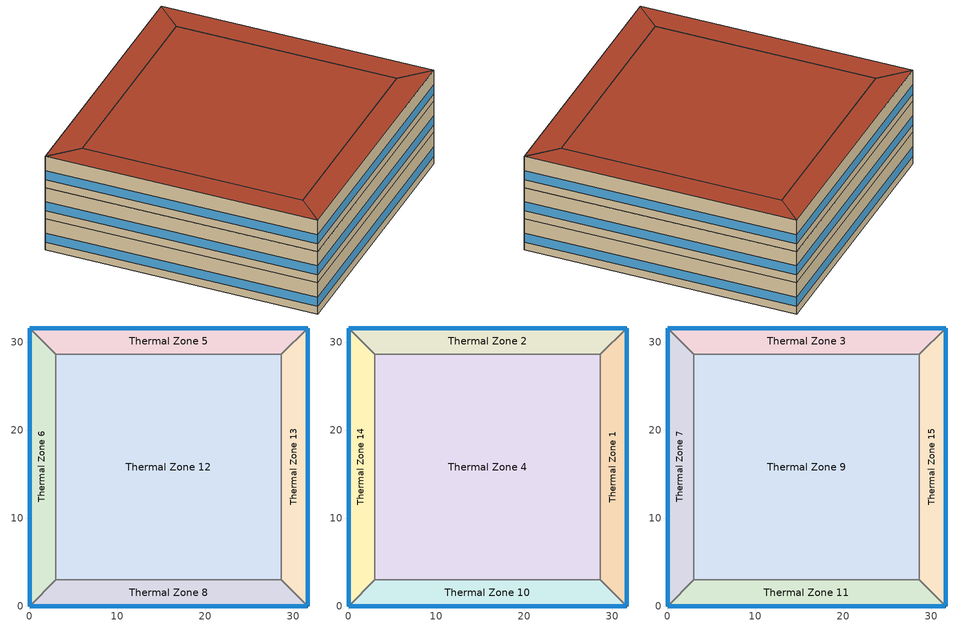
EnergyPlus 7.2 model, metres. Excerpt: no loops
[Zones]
Thermal Zone 8
 floor ground (000_ExtSlabCarpet_4in_ClimateZone 1-8): 31.62,0 0,0 3,3 28.62,3 z0
 wall outside (ASHRAE_189.1-2009_ExtWall_SteelFrame_ClimateZone 4-8): 0,0 31.62,0 z0:4
 wall to Thermal Zone 13 (000_Interior Wall): 31.62,0 28.62,3 z0:4
 wall to Thermal Zone 12 (000_Interior Wall): 28.62,3 3,3 z0:4
 wall to Thermal Zone 6 (000_Interior Wall): 3,3 0,0 z0:4
 window (ASHRAE_189.1-2009_ExtWindow_ClimateZone 4-5): 0.03,0 31.59,0 z1:2.16
Thermal Zone 13
 floor ground (000_ExtSlabCarpet_4in_ClimateZone 1-8): 31.62,31.62 31.62,0 28.62,3 28.62,28.62 z0
 wall outside (ASHRAE_189.1-2009_ExtWall_SteelFrame_ClimateZone 4-8): 31.62,0 31.62,31.62 z0:4
 wall to Thermal Zone 5 (000_Interior Wall): 31.62,31.62 28.62,28.62 z0:4
 wall to Thermal Zone 12 (000_Interior Wall): 28.62,28.62 28.62,3 z0:4
 window (ASHRAE_189.1-2009_ExtWindow_ClimateZone 4-5): 31.62,0.03 31.62,31.59 z1:2.16
Thermal Zone 6
 floor ground (000_ExtSlabCarpet_4in_ClimateZone 1-8): 0,0 0,31.62 3,28.62 3,3 z0
 wall outside (ASHRAE_189.1-2009_ExtWall_SteelFrame_ClimateZone 4-8): 0,31.62 0,0 z0:4
 wall to Thermal Zone 12 (000_Interior Wall): 3,3 3,28.62 z0:4
 wall to Thermal Zone 5 (000_Interior Wall): 3,28.62 0,31.62 z0:4
 window (ASHRAE_189.1-2009_ExtWindow_ClimateZone 4-5): 0,31.59 0,0.03 z1:2.16
Thermal Zone 12
 floor ground (000_ExtSlabCarpet_4in_ClimateZone 1-8): 3,3 3,28.62 28.62,28.62 28.62,3 z0
 wall to Thermal Zone 5 (000_Interior Wall): 28.62,28.62 3,28.62 z0:4
Thermal Zone 5
 floor ground (000_ExtSlabCarpet_4in_ClimateZone 1-8): 0,31.62 31.62,31.62 28.62,28.62 3,28.62 z0
 wall outside (ASHRAE_189.1-2009_ExtWall_SteelFrame_ClimateZone 4-8): 31.62,31.62 0,31.62 z0:4
 window (ASHRAE_189.1-2009_ExtWindow_ClimateZone 4-5): 31.59,31.62 0.03,31.62 z1:2.16
Thermal Zone 4
 floor to Thermal Zone 12 (000_Interior Floor): 3,3 3,28.62 28.62,28.62 28.62,3 z4
 wall to Thermal Zone 2 (000_Interior Wall): 28.62,28.62 3,28.62 z4:8
 wall to Thermal Zone 14 (000_Interior Wall): 3,28.62 3,3 z4:8
 wall to Thermal Zone 10 (000_Interior Wall): 3,3 28.62,3 z4:8
 wall to Thermal Zone 1 (000_Interior Wall): 28.62,3 28.62,28.62 z4:8
Thermal Zone 14
 floor to Thermal Zone 6 (000_Interior Floor): 0,0 0,31.62 3,28.62 3,3 z4
 wall outside (ASHRAE_189.1-2009_ExtWall_SteelFrame_ClimateZone 4-8): 0,31.62 0,0 z4:8
 wall to Thermal Zone 10 (000_Interior Wall): 0,0 3,3 z4:8
 wall to Thermal Zone 2 (000_Interior Wall): 3,28.62 0,31.62 z4:8
 window (ASHRAE_189.1-2009_ExtWindow_ClimateZone 4-5): 0,31.59 0,0.03 z5:6.16
Thermal Zone 10
 floor to Thermal Zone 8 (000_Interior Floor): 31.62,0 0,0 3,3 28.62,3 z4
 wall outside (ASHRAE_189.1-2009_ExtWall_SteelFrame_ClimateZone 4-8): 0,0 31.62,0 z4:8
 wall to Thermal Zone 1 (000_Interior Wall): 31.62,0 28.62,3 z4:8
 window (ASHRAE_189.1-2009_ExtWindow_ClimateZone 4-5): 0.03,0 31.59,0 z5:6.16
Thermal Zone 2
 floor to Thermal Zone 5 (000_Interior Floor): 0,31.62 31.62,31.62 28.62,28.62 3,28.62 z4
 wall outside (ASHRAE_189.1-2009_ExtWall_SteelFrame_ClimateZone 4-8): 31.62,31.62 0,31.62 z4:8
 wall to Thermal Zone 1 (000_Interior Wall): 28.62,28.62 31.62,31.62 z4:8
 window (ASHRAE_189.1-2009_ExtWindow_ClimateZone 4-5): 31.59,31.62 0.03,31.62 z5:6.16
Thermal Zone 1
 floor to Thermal Zone 13 (000_Interior Floor): 31.62,31.62 31.62,0 28.62,3 28.62,28.62 z4
 wall outside (ASHRAE_189.1-2009_ExtWall_SteelFrame_ClimateZone 4-8): 31.62,0 31.62,31.62 z4:8
 window (ASHRAE_189.1-2009_ExtWindow_ClimateZone 4-5): 31.62,0.03 31.62,31.59 z5:6.16
Thermal Zone 7
 floor to Thermal Zone 14 (000_Interior Floor): 0,0 0,31.62 3,28.62 3,3 z8
 wall outside (ASHRAE_189.1-2009_ExtWall_SteelFrame_ClimateZone 4-8): 0,31.62 0,0 z8:12
 wall to Thermal Zone 11 (000_Interior Wall): 0,0 3,3 z8:12
 wall to Thermal Zone 3 (000_Interior Wall): 3,28.62 0,31.62 z8:12
 wall to Thermal Zone 9 (000_Interior Wall): 3,3 3,28.62 z8:12
 window (ASHRAE_189.1-2009_ExtWindow_ClimateZone 4-5): 0,31.59 0,0.03 z9:10.16
 roof outside (ASHRAE_189.1-2009_ExtRoof_IEAD_ClimateZone 2-5): 3,3 3,28.62 0,31.62 0,0 z12
Thermal Zone 15
 floor to Thermal Zone 1 (000_Interior Floor): 31.62,31.62 31.62,0 28.62,3 28.62,28.62 z8
 wall outside (ASHRAE_189.1-2009_ExtWall_SteelFrame_ClimateZone 4-8): 31.62,0 31.62,31.62 z8:12
 wall to Thermal Zone 11 (000_Interior Wall): 28.62,3 31.62,0 z8:12
 wall to Thermal Zone 3 (000_Interior Wall): 31.62,31.62 28.62,28.62 z8:12
 wall to Thermal Zone 9 (000_Interior Wall): 28.62,28.62 28.62,3 z8:12
 window (ASHRAE_189.1-2009_ExtWindow_ClimateZone 4-5): 31.62,0.03 31.62,31.59 z9:10.16
 roof outside (ASHRAE_189.1-2009_ExtRoof_IEAD_ClimateZone 2-5): 28.62,28.62 28.62,3 31.62,0 31.62,31.62 z12
Thermal Zone 11
 floor to Thermal Zone 10 (000_Interior Floor): 31.62,0 0,0 3,3 28.62,3 z8
 wall outside (ASHRAE_189.1-2009_ExtWall_SteelFrame_ClimateZone 4-8): 0,0 31.62,0 z8:12
 wall to Thermal Zone 9 (000_Interior Wall): 28.62,3 3,3 z8:12
 window (ASHRAE_189.1-2009_ExtWindow_ClimateZone 4-5): 0.03,0 31.59,0 z9:10.16
 roof outside (ASHRAE_189.1-2009_ExtRoof_IEAD_ClimateZone 2-5): 28.62,3 3,3 0,0 31.62,0 z12
Thermal Zone 9
 floor to Thermal Zone 4 (000_Interior Floor): 3,3 3,28.62 28.62,28.62 28.62,3 z8
 wall to Thermal Zone 3 (000_Interior Wall): 28.62,28.62 3,28.62 z8:12
 roof outside (ASHRAE_189.1-2009_ExtRoof_IEAD_ClimateZone 2-5): 28.62,3 28.62,28.62 3,28.62 3,3 z12
Thermal Zone 3
 floor to Thermal Zone 2 (000_Interior Floor): 0,31.62 31.62,31.62 28.62,28.62 3,28.62 z8
 wall outside (ASHRAE_189.1-2009_ExtWall_SteelFrame_ClimateZone 4-8): 31.62,31.62 0,31.62 z8:12
 window (ASHRAE_189.1-2009_ExtWindow_ClimateZone 4-5): 31.59,31.62 0.03,31.62 z9:10.16
 roof outside (ASHRAE_189.1-2009_ExtRoof_IEAD_ClimateZone 2-5): 3,28.62 28.62,28.62 31.62,31.62 0,31.62 z12
[Site:Location]
San Francisco Intl Ap_CA_USA Design_Conditions: Latitude {deg}=37.62; Longitude {deg}=-122.4; Time Zone {hr}=-8; Elevation {m}=2
[SizingPeriod:DesignDay] Day of Month=21; Dry-Bulb Temperature Range Modifier Type=DefaultMultipliers; Barometric Pressure {Pa}=101301; Rain Indicator=No; Snow Indicator=No; Daylight Saving Time Indicator=No
Name | Month | Day Type | Maximum Dry-Bulb Temperature {C} | Daily Dry-Bulb Temperature Range {deltaC} | Humidity Condition Type | Wetbulb or DewPoint at Maximum Dry-Bulb {C} | Wind Speed {m/s} | Wind Direction {deg} | Solar Model Indicator | Sky Clearness | Enthalpy at Maximum Dry-Bulb {J/kg} | ASHRAE Clear Sky Optical Depth for Beam Irradiance (taub) | ASHRAE Clear Sky Optical Depth for Diffuse Irradiance (taud)
San Francisco Intl Ap Ann Htg Wind 99.6% Condns WS=>MCDB | 1 | WinterDesignDay | 12.1 | 0 | Wetbulb | 12.1 | 12.9 | 150 | ASHRAEClearSky | 0
San Francisco Intl Ap Ann Clg .4% Condns Enth=>MDB | 8 | SummerDesignDay | 25.8 | 8.5 | Enthalpy |  | 5.9 | 310 | ASHRAETau |  | 52400 | 0.365 | 2.435
San Francisco Intl Ap Ann Hum_n 99.6% Condns DP=>MCDB | 1 | WinterDesignDay | 10.7 | 0 | Dewpoint | -3.7 | 2.2 | 150 | ASHRAEClearSky | 0
San Francisco Intl Ap Ann Htg Wind 99% Condns WS=>MCDB | 1 | WinterDesignDay | 12.2 | 0 | Wetbulb | 12.2 | 11.6 | 150 | ASHRAEClearSky | 0
[Building]
Building 1
[Material] Thermal Absorptance=0.9
Name | Roughness | Thickness {m} | Conductivity {W/m-K} | Density {kg/m3} | Specific Heat {J/kg-K} | Solar Absorptance | Visible Absorptance
MAT-CC05 4 HW CONCRETE | Rough | 0.1016 | 1.311 | 2240 | 836.8 | 0.7 | 0.7
000_F16 Acoustic tile | MediumSmooth | 0.0191 | 0.06 | 368 | 590 | 0.7 | 0.7
000_G01a 19mm gypsum board | MediumSmooth | 0.019 | 0.16 | 800 | 1090 | 0.7 | 0.7
1/2IN Gypsum | Smooth | 0.0127 | 0.16 | 784.9 | 830 | 0.92 | 0.92
Wall Insulation [39] | MediumRough | 0.1184 | 0.045 | 265 | 836.8 | 0.7 | 0.7
Metal Decking | MediumSmooth | 0.0015 | 45.006 | 7680 | 418.4 | 0.7 | 0.3
Roof Insulation [21] | MediumRough | 0.2105 | 0.049 | 265 | 836.8 | 0.7 | 0.7
Roof Membrane | VeryRough | 0.0095 | 0.16 | 1121.29 | 1460 | 0.7 | 0.7
000_M11 100mm lightweight concrete | MediumRough | 0.1016 | 0.53 | 1280 | 840 | 0.7 | 0.7
[Material:AirGap]
Name | Thermal Resistance {m2-K/W}
000_F04 Wall air space resistance | 0.15
000_F05 Ceiling air space resistance | 0.18
[Material:NoMass] Thermal Absorptance=0.9; Solar Absorptance=0.7
Name | Roughness | Thermal Resistance {m2-K/W} | Visible Absorptance
CP02 CARPET PAD | VeryRough | 0.2165 | 0.8
MAT-SHEATH | Rough | 0.3626 | 0.7
[WindowMaterial:Glazing]
Theoretical Glass [207]: Optical Data Type=SpectralAverage; Thickness {m}=0.003; Solar Transmittance at Normal Incidence=0.3311; Front Side Solar Reflectance at Normal Incidence=0.6189; Back Side Solar Reflectance at Normal Incidence=0.6189; Visible Transmittance at Normal Incidence=0.44; Front Side Visible Reflectance at Normal Incidence=0.51; Back Side Visible Reflectance at Normal Incidence=0.51; Infrared Transmittance at Normal Incidence=0; Front Side Infrared Hemispherical Emissivity=0.9; Back Side Infrared Hemispherical Emissivity=0.9; Conductivity {W/m-K}=0.0133; Dirt Correction Factor for Solar and Visible Transmittance=1; Solar Diffusing=No
[Construction]
000_Interior Floor: 000_F16 Acoustic tile, 000_F05 Ceiling air space resistance, 000_M11 100mm lightweight concrete
000_Interior Wall: 000_G01a 19mm gypsum board, 000_F04 Wall air space resistance, 000_G01a 19mm gypsum board
ASHRAE_189.1-2009_ExtWindow_ClimateZone 4-5: Theoretical Glass [207]
ASHRAE_189.1-2009_ExtRoof_IEAD_ClimateZone 2-5: Roof Membrane, Roof Insulation [21], Metal Decking
ASHRAE_189.1-2009_ExtWall_SteelFrame_ClimateZone 4-8: MAT-SHEATH, Wall Insulation [39], 1/2IN Gypsum
000_ExtSlabCarpet_4in_ClimateZone 1-8: MAT-CC05 4 HW CONCRETE, CP02 CARPET PAD
[AvailabilityManager:Scheduled]
Name | Schedule
AvailabilityManager:Scheduled {a93da1bc-4a7c-4bd1-b0d4-372f764f41ae} | Schedule:Compact {e1fb3b78-4454-42b2-8a32-a8180b8558e7}
AvailabilityManager:Scheduled {c611c2e0-142c-4bfd-bbbf-7a29505b7312} | Schedule:Compact {f8028a96-bc11-4be4-baab-37ff89a059ba}
[Zone]
Thermal Zone 7; Thermal Zone 15; Thermal Zone 8; Thermal Zone 13; Thermal Zone 6; Thermal Zone 4; Thermal Zone 11; Thermal Zone 14; Thermal Zone 10; Thermal Zone 2; Thermal Zone 12; Thermal Zone 5; Thermal Zone 9; Thermal Zone 3; Thermal Zone 1
[Schedule:Compact]
Schedule:Compact {e1fb3b78-4454-42b2-8a32-a8180b8558e7}; Schedule:Compact {f8028a96-bc11-4be4-baab-37ff89a059ba}: Through: 12/31, For: AllDays, Until: 24:00, 1
